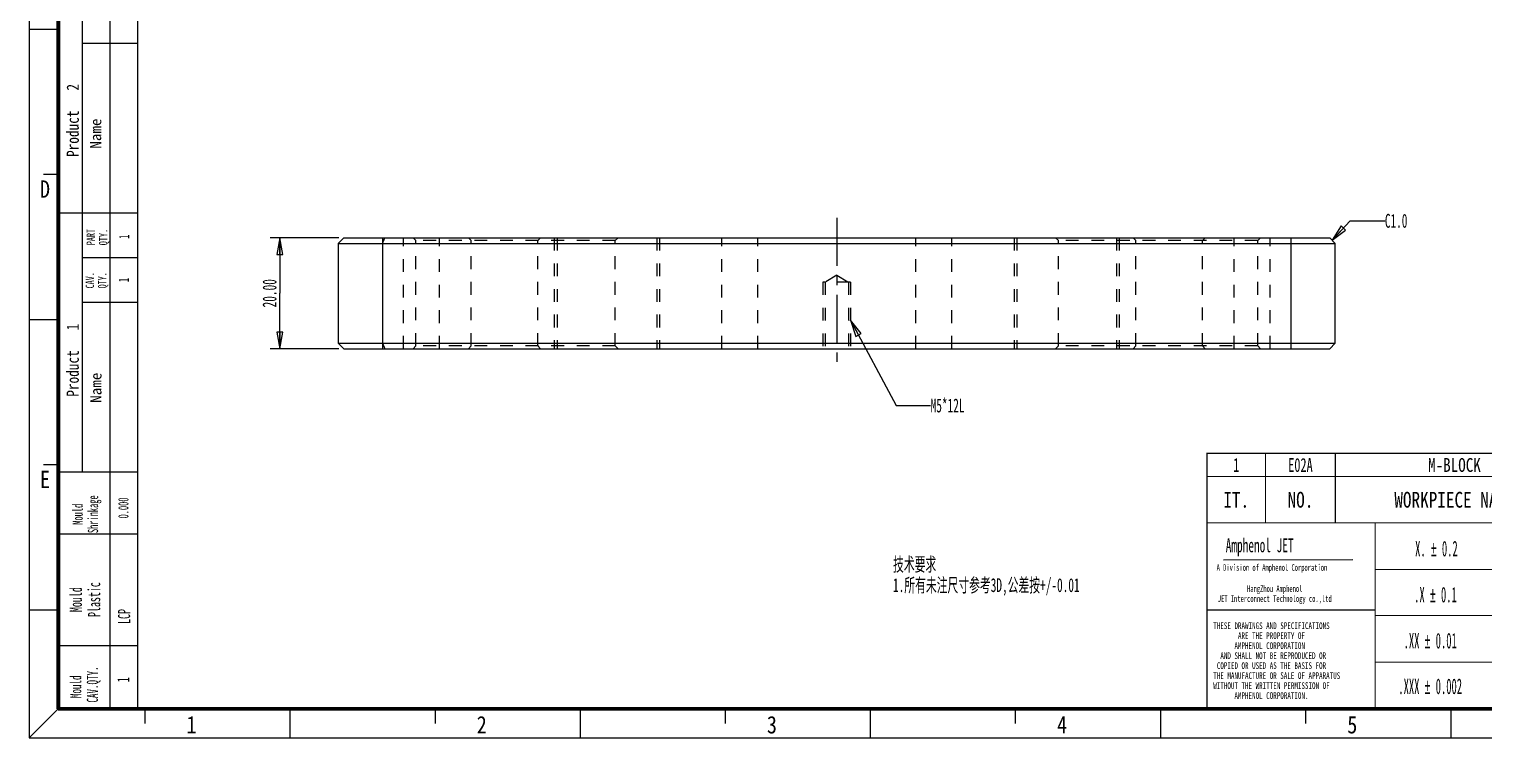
# Model space of a CAD drawing. Header units: millimetres. Extents: x 12 to 416, y 8 to 293.
# Drawn here: x 12.2 to 274.9, y 8.1 to 135.9 of the extents above; entities that cross this region are included whole.
import ezdxf

# ---------------------------------------------------------------- set-up
doc = ezdxf.new("R2010")
doc.units = ezdxf.units.MM
doc.header["$LTSCALE"] = 23.1
doc.linetypes.add('CENTER', pattern=[0.6, 0.375, -0.075, 0.075, -0.075])
doc.linetypes.add('HIDDEN', pattern=[0.2, 0.1, -0.1])
doc.layers.get('0').update_dxf_attribs({"linetype": 'CONTINUOUS'})
for name, color, linetype in [('AXIS', 7, 'CONTINUOUS'), ('DEFAULT_2', 4, 'HIDDEN'), ('DIM', 7, 'CONTINUOUS'), ('NOTE', 7, 'CONTINUOUS')]:
    doc.layers.add(name, color=color, linetype=linetype)
doc.styles.get("Standard").update_dxf_attribs({"font": 'txt', "width": 0.6})
doc.styles.add('TEXTSTYLE_10', font='txt')
doc.styles.add('TEXTSTYLE_11', font='txt', dxfattribs={"width": 0.6})
doc.styles.add('TEXTSTYLE_12', font='txt', dxfattribs={"width": 0.6})
doc.styles.add('TEXTSTYLE_3', font='txt', dxfattribs={"width": 0.65})
doc.styles.add('TEXTSTYLE_4', font='txt', dxfattribs={"width": 0.8})
doc.styles.add('TEXTSTYLE_5', font='txt', dxfattribs={"width": 0.85})
doc.styles.add('TEXTSTYLE_6', font='txt', dxfattribs={"width": 0.5})
doc.dimstyles.new('DIMSTYLE_8', dxfattribs={"dimtxt": 2.5, "dimasz": 3, "dimexe": 1.75, "dimexo": 0.875, "dimtad": 1, "dimzin": 0, "dimdsep": 46, "dimtxsty": 'Standard', "dimblk": 'CLOSED', "dimblk1": 'CLOSED', "dimblk2": 'CLOSED', "dimcen": 0.09, "dimadec": 0, "dimazin": 0, "dimtp": 0.2, "dimtm": 0.2, "dimtfac": 1, "dimtofl": 0, "dimtmove": 0, "dimatfit": 3, "dimldrblk": 'CLOSED', "dimfxl": 0, "dimtolj": 1, "dimtzin": 0, "dimarcsym": 0})
doc.dimstyles.get("Standard").update_dxf_attribs({"dimtxt": 2.5, "dimasz": 3, "dimexe": 1.75, "dimexo": 0.875, "dimtad": 1, "dimdec": 3, "dimzin": 0, "dimdsep": 46, "dimtxsty": 'Standard', "dimblk": 'CLOSED', "dimblk1": 'CLOSED', "dimblk2": 'CLOSED', "dimcen": 0.09, "dimadec": 0, "dimazin": 0, "dimtol": 1, "dimtp": 0.001, "dimtm": 0.001, "dimtfac": 1, "dimtdec": 3, "dimtofl": 0, "dimtmove": 0, "dimatfit": 3, "dimldrblk": 'CLOSED', "dimfxl": 0, "dimtolj": 1, "dimtzin": 0, "dimarcsym": 0})

# ---------------------------------------------------------------- blocks, each defined once
blk = doc.blocks.new('_CLOSED')
at = {"color": 0, "linetype": 'ByBlock'}
for p, q in [((0, 0), (-1, 0.183)), ((-1, 0.183), (-1, -0.183)), ((-1, -0.183), (0, 0)), ((-1, 0), (0, 0))]:
    blk.add_line(p, q, dxfattribs=at)
blk = doc.blocks.new('*D23')
at = {"layer": 'DIM', "color": 2, "linetype": 'Continuous'}
for p, q in [((68.15, 98.27), (55.74, 98.27)), ((57.49, 98.27), (57.49, 88.27)), ((57.49, 78.27), (57.49, 88.27)), ((68.15, 78.27), (55.74, 78.27))]:
    blk.add_line(p, q, dxfattribs=at)
at = {"layer": 'DIM', "color": 2, "linetype": 'Continuous', "xscale": 3, "yscale": 3, "zscale": 3}
for p, rotation in [((57.49, 98.27), 90), ((57.49, 78.27), 270)]:
    blk.add_blockref('_CLOSED', p, dxfattribs=dict(at, rotation=rotation))
at = {"layer": 'DIM', "color": 2, "linetype": 'Continuous', "insert": (54.36, 88.27), "char_height": 2.5, "width": 7.5, "attachment_point": 2, "rotation": 90, "line_spacing_factor": 0.9}
blk.add_mtext('20.00', dxfattribs=at)
blk = doc.blocks.new('*T31')
at = {"color": 2, "linetype": 'Continuous', "const_width": 0.2}
for points in [[(185.555, 46.06), (-0.1, 46.06)], [(0, 0), (0, 46.06)], [(10.58, 33.52), (10.58, 46.06)], [(23.18, 33.52), (23.18, 46.06)], [(66.18, 33.52), (66.18, 46.06)], [(77.58, 0), (77.58, 46.06)], [(97.58, 33.52), (97.58, 46.06)], [(117.58, 33.52), (117.58, 46.06)], [(160.315, 33.52), (160.315, 46.06)], [(185.455, 0), (185.455, 46.06)], [(185.455, 41.87), (0, 41.87)], [(185.455, 33.52), (0, 33.52)], [(30.36, 0), (30.36, 33.52)], [(54.89, 0), (54.89, 33.52)], [(122.72, 0), (122.72, 33.52)], [(77.58, 25.12), (30.36, 25.12)], [(185.455, 20.95), (77.58, 20.95)], [(77.58, 16.79), (30.36, 16.79)], [(122.72, 13.62), (77.58, 13.62)], [(185.455, 10.48), (122.72, 10.48)], [(147.745, 0), (147.745, 10.48)], [(160.315, 0), (160.315, 10.48)], [(172.885, 0), (172.885, 10.48)], [(77.58, 8.4), (30.36, 8.4)], [(122.72, 6.29), (77.58, 6.29)], [(185.455, 6.29), (147.745, 6.29)], [(185.555, 0), (-0.1, 0)]]:
    blk.add_lwpolyline(points, dxfattribs=at)
at = {"layer": 'NOTE', "color": 2, "linetype": 'Continuous', "line_spacing_factor": 0.9}
for s, insert, char_height, width, attachment_point, style in [('1', (5.29, 45.215), 2.5, 3.25, 2, 'TEXTSTYLE_3'), ('E02A', (16.88, 45.215), 2.5, 13, 2, 'TEXTSTYLE_3'), ('M-BLOCK', (44.68, 45.215), 2.5, 28, 2, 'TEXTSTYLE_4'), ('1', (71.88, 45.215), 2.5, 3.25, 2, 'TEXTSTYLE_3'), ('SKD61', (87.58, 45.215), 2.5, 16.25, 2, 'TEXTSTYLE_3'), ('HRC52-53', (107.58, 45.215), 2.5, 26, 2, 'TEXTSTYLE_3'), ('180*97*20', (138.9475, 45.215), 2.5, 29.25, 2, 'TEXTSTYLE_3'), ('已备料 ', (172.885, 45.215), 2.5, 13, 2, 'TEXTSTYLE_3'), ('IT.', (5.29, 39.12), 2.85, 13.68, 2, 'TEXTSTYLE_4'), ('NO.', (16.88, 39.12), 2.85, 13.68, 2, 'TEXTSTYLE_4'), ('WORKPIECE NAME', (44.68, 39.12), 2.85, 63.84, 2, 'TEXTSTYLE_4'), ('QTY', (71.88, 39.12), 2.85, 13.68, 2, 'TEXTSTYLE_4'), ('MATERIAL', (87.58, 39.12), 2.85, 36.48, 2, 'TEXTSTYLE_4'), ('FINISH', (107.58, 39.12), 2.85, 27.36, 2, 'TEXTSTYLE_4'), ('FORMAL SIZE', (138.9475, 39.12), 2.85, 50.16, 2, 'TEXTSTYLE_4'), ('REMARK', (172.885, 39.12), 2.85, 27.36, 2, 'TEXTSTYLE_4'), ('PART NO.:\\P    Y24N01B-701 ', (78.7175, 30.985), 3, 62.4, 1, 'TEXTSTYLE_3'), ('PART NAME:  \\P    ', (123.8575, 30.985), 3, 46.8, 1, 'TEXTSTYLE_3'), ('APPD:  ', (78.7175, 18.535), 2.5, 22.75, 1, 'TEXTSTYLE_3'), ('DRAWING NO.:   \\P          SMX0100 - E02A', (123.8575, 19.2775), 2.85, 88.92, 1, 'TEXTSTYLE_3'), (' \\P \\P \\P \\P \\P \\P \\P \\P \\PTHESE DRAWINGS AND SPECIFICATIONS\\P       ARE THE PROPERTY OF\\P      AMPHENOL CORPORATION\\P  AND SHALL NOT BE REPRODUCED OR\\P COPIED OR USED AS THE BASIS FOR\\PTHE MANUFACTURE OR SALE OF APPARATUS\\PWITHOUT THE WRITTEN PERMISSION OF\\P      AMPHENOL CORPORATION. ', (1.1375, 31.77), 1.2, 56.16, 1, 'TEXTSTYLE_3'), ('CHKD:', (78.7175, 11.205), 2.5, 16.25, 1, 'TEXTSTYLE_3'), ('SCALE', (154.03, 9.635), 2.5, 16.25, 2, 'TEXTSTYLE_3'), ('SHEET', (166.6, 9.635), 2.5, 16.25, 2, 'TEXTSTYLE_3'), ('REV.', (179.17, 9.635), 2.5, 13, 2, 'TEXTSTYLE_3'), ('DR: wangfei   2018.01.30', (78.7175, 4.57), 2.85, 88.92, 1, 'TEXTSTYLE_3'), ('1:1', (154.03, 4.395), 2.5, 9.75, 2, 'TEXTSTYLE_3'), ('1/1', (166.6, 4.395), 2.5, 9.75, 2, 'TEXTSTYLE_3'), ('A', (179.17, 4.395), 2.5, 3.25, 2, 'TEXTSTYLE_3')]:
    blk.add_mtext(s, dxfattribs=dict(at, insert=insert, char_height=char_height, width=width, attachment_point=attachment_point, style=style))
blk = doc.blocks.new('*T32')
at = {"color": 0, "linetype": 'ByBlock', "lineweight": -2}
for p, q in [((0, 0), (14.105, 0)), ((0, 0), (0, -135.975)), ((4.095, 0), (4.095, -93.45)), ((9.1, 0), (9.1, -135.975)), ((14.105, 0), (14.105, -135.975)), ((4.095, -8.05), (14.105, -8.05)), ((4.095, -16.1), (14.105, -16.1)), ((0, -46.725), (14.105, -46.725)), ((4.095, -54.775), (14.105, -54.775)), ((4.095, -62.825), (14.105, -62.825)), ((0, -93.45), (14.105, -93.45)), ((0, -104.65), (14.105, -104.65)), ((0, -124.775), (14.105, -124.775)), ((0, -135.975), (14.105, -135.975))]:
    blk.add_line(p, q, dxfattribs=at)

msp = doc.modelspace()

# ---------------------------------------------------------------- linework, layer by layer
at = {"color": 7, "linetype": 'Continuous'}
for p, q in [((12.216, 293.0561), (12.216, 8.0571)), ((17.4472, 135.8892), (12.2082, 135.8892)), ((17.4472, 109.6945), (14.8277, 109.6945)), ((68.0279, 97.2724), (69.0279, 98.2724)), ((68.0279, 97.2724), (68.0279, 79.2724)), ((68.0279, 97.2724), (248.0279, 97.2724)), ((69.0279, 98.2724), (247.0279, 98.2724)), ((76.0279, 97.2724), (76.4421, 98.2724)), ((76.0279, 97.2724), (76.0279, 79.2724)), ((240.0279, 98.2724), (240.0279, 78.2724)), ((248.0279, 97.2724), (247.0279, 98.2724)), ((248.0279, 79.2724), (248.0279, 97.2724)), ((17.4472, 83.4997), (12.2082, 83.4997)), ((68.0279, 79.2724), (69.0279, 78.2724)), ((68.0279, 79.2724), (248.0279, 79.2724)), ((76.0279, 79.2724), (76.4421, 78.2724)), ((247.0279, 78.2724), (248.0279, 79.2724)), ((69.0279, 78.2724), (247.0279, 78.2724)), ((17.4472, 57.305), (14.8277, 57.305)), ((227.8694, 40.194), (251.1874, 40.216)), ((17.4472, 31.1103), (12.2082, 31.1103)), ((224.8661, 31.1631), (255.2501, 31.1631)), ((17.4472, 13.2978), (12.2082, 8.0589)), ((33.164, 10.6784), (33.164, 13.2978)), ((59.3588, 8.0589), (59.3588, 13.2978)), ((85.5535, 10.6784), (85.5535, 13.2978)), ((111.7482, 8.0589), (111.7482, 13.2978)), ((137.943, 10.6784), (137.943, 13.2978)), ((164.1377, 8.0589), (164.1377, 13.2978)), ((190.3079, 10.6784), (190.3079, 13.2978)), ((216.5272, 8.0589), (216.5272, 13.2978)), ((242.7219, 10.6784), (242.7219, 13.2978)), ((268.9167, 8.0589), (268.9167, 13.2978)), ((12.216, 8.0571), (415.3445, 8.0571))]:
    msp.add_line(p, q, dxfattribs=at)
at = {"color": 7, "linetype": 'Continuous', "const_width": 0.7}
for points in [[(17.4472, 287.8187), (17.4472, 13.2978)], [(17.4472, 13.2978), (410.3683, 13.2978)]]:
    msp.add_lwpolyline(points, dxfattribs=at)
at = {"layer": 'AXIS', "color": 1, "linetype": 'CENTER'}
msp.add_line((158.0279, 101.8675), (158.0279, 74.6774), dxfattribs=at)
at = {"layer": 'DEFAULT_2', "color": 4, "linetype": 'HIDDEN'}
for p, q in [((76.0279, 98.2724), (76.0279, 97.2724)), ((79.7779, 78.2724), (79.7779, 98.2724)), ((82.0279, 97.7724), (81.5279, 98.2724)), ((82.0279, 78.7724), (82.0279, 97.7724)), ((118.0279, 97.7724), (82.0279, 97.7724)), ((86.2779, 78.2724), (86.2779, 98.2724)), ((92.0279, 97.7724), (91.5279, 98.2724)), ((92.0279, 78.7724), (92.0279, 97.7724)), ((104.0279, 97.7724), (104.5279, 98.2724)), ((104.0279, 78.7724), (104.0279, 97.7724)), ((107.0279, 98.2724), (107.0279, 78.2724)), ((107.5279, 98.2724), (107.5279, 78.2724)), ((118.0279, 97.7724), (118.5279, 98.2724)), ((118.0279, 78.7724), (118.0279, 97.7724)), ((125.5279, 98.2724), (125.5279, 78.2724)), ((126.0279, 98.2724), (126.0279, 78.2724)), ((137.2779, 78.2724), (137.2779, 98.2724)), ((143.7779, 78.2724), (143.7779, 98.2724)), ((172.2779, 78.2724), (172.2779, 98.2724)), ((178.7779, 78.2724), (178.7779, 98.2724)), ((190.0279, 98.2724), (190.0279, 78.2724)), ((190.5279, 98.2724), (190.5279, 78.2724)), ((198.0279, 97.7724), (197.5279, 98.2724)), ((234.0279, 97.7724), (198.0279, 97.7724)), ((198.0279, 78.7724), (198.0279, 97.7724)), ((208.5279, 98.2724), (208.5279, 78.2724)), ((209.0279, 98.2724), (209.0279, 78.2724)), ((212.0279, 97.7724), (211.5279, 98.2724)), ((212.0279, 78.7724), (212.0279, 97.7724)), ((224.0279, 97.7724), (224.5279, 98.2724)), ((224.0279, 78.7724), (224.0279, 97.7724)), ((229.7779, 78.2724), (229.7779, 98.2724)), ((234.0279, 97.7724), (234.5279, 98.2724)), ((234.0279, 78.7724), (234.0279, 97.7724)), ((236.2779, 78.2724), (236.2779, 98.2724)), ((155.5279, 90.2724), (155.5279, 78.2724)), ((160.5279, 90.2724), (155.5279, 90.2724)), ((158.0279, 91.5343), (155.9279, 90.2724)), ((155.9279, 90.2724), (155.9279, 78.2724)), ((158.0279, 91.5343), (160.1279, 90.2724)), ((160.1279, 90.2724), (160.1279, 78.2724)), ((160.5279, 90.2724), (160.5279, 78.2724)), ((248.0279, 89.071), (247.9279, 89.071)), ((247.9279, 89.071), (247.9279, 83.071)), ((248.0279, 88.9433), (247.9279, 88.9433)), ((248.0279, 88.688), (247.9279, 88.688)), ((248.0279, 88.5604), (247.9279, 88.5604)), ((248.0279, 88.4327), (247.9279, 88.4327)), ((248.0279, 88.305), (247.9279, 88.305)), ((248.0279, 88.1774), (247.9279, 88.1774)), ((248.0279, 88.0497), (247.9279, 88.0497)), ((248.0279, 87.9221), (247.9279, 87.9221)), ((248.0279, 87.7944), (247.9279, 87.7944)), ((248.0279, 87.6667), (247.9279, 87.6667)), ((248.0279, 87.5391), (247.9279, 87.5391)), ((248.0279, 87.4114), (247.9279, 87.4114)), ((248.0279, 87.2838), (247.9279, 87.2838)), ((248.0279, 87.1561), (247.9279, 87.1561)), ((248.0279, 86.9008), (247.9279, 86.9008)), ((248.0279, 86.7731), (247.9279, 86.7731)), ((248.0279, 86.6455), (247.9279, 86.6455)), ((248.0279, 86.5178), (247.9279, 86.5178)), ((248.0279, 86.3901), (247.9279, 86.3901)), ((248.0279, 86.2625), (247.9279, 86.2625)), ((248.0279, 86.1348), (247.9279, 86.1348)), ((248.0279, 86.0072), (247.9279, 86.0072)), ((248.0279, 85.8795), (247.9279, 85.8795)), ((248.0279, 85.7518), (247.9279, 85.7518)), ((248.0279, 85.6242), (247.9279, 85.6242)), ((248.0279, 85.4965), (247.9279, 85.4965)), ((248.0279, 85.3689), (247.9279, 85.3689)), ((248.0279, 85.2412), (247.9279, 85.2412)), ((248.0279, 85.1136), (247.9279, 85.1136)), ((248.0279, 84.9859), (247.9279, 84.9859)), ((248.0279, 84.8582), (247.9279, 84.8582)), ((248.0279, 84.7306), (247.9279, 84.7306)), ((248.0279, 84.6029), (247.9279, 84.6029)), ((248.0279, 84.4753), (247.9279, 84.4753)), ((248.0279, 84.3476), (247.9279, 84.3476)), ((248.0279, 84.2199), (247.9279, 84.2199)), ((248.0279, 84.0923), (247.9279, 84.0923)), ((248.0279, 83.9646), (247.9279, 83.9646)), ((248.0279, 83.837), (247.9279, 83.837)), ((248.0279, 83.7093), (247.9279, 83.7093)), ((248.0279, 83.5816), (247.9279, 83.5816)), ((248.0279, 83.454), (247.9279, 83.454)), ((248.0279, 83.1987), (247.9279, 83.1987)), ((248.0279, 83.071), (247.9279, 83.071)), ((76.0279, 79.2724), (76.0279, 78.2724)), ((82.0279, 78.7724), (81.5279, 78.2724)), ((118.0279, 78.7724), (82.0279, 78.7724)), ((92.0279, 78.7724), (91.5279, 78.2724)), ((104.0279, 78.7724), (104.5279, 78.2724)), ((118.0279, 78.7724), (118.5279, 78.2724)), ((198.0279, 78.7724), (197.5279, 78.2724)), ((234.0279, 78.7724), (198.0279, 78.7724)), ((212.0279, 78.7724), (211.5279, 78.2724)), ((224.0279, 78.7724), (224.5279, 78.2724)), ((234.0279, 78.7724), (234.5279, 78.2724))]:
    msp.add_line(p, q, dxfattribs=at)

# ---------------------------------------------------------------- block references
for name, p in [('*T32', (17.6874, 149.4981)), ('*T31', (224.8588, 13.3273))]:
    msp.add_blockref(name, p)

# ---------------------------------------------------------------- texts
at = {"color": 7, "linetype": 'Continuous', "char_height": 3.1434, "width": 2.671864, "line_spacing_factor": 0.9, "style": 'TEXTSTYLE_5'}
for s, insert, attachment_point in [('D', (14.1687, 108.6467), 1), ('E', (14.1687, 56.2572), 1), ('1', (41.5351, 12.0056), 2), ('2', (93.9246, 12.0056), 2), ('3', (146.3141, 12.0056), 2), ('4', (198.7036, 12.0056), 2), ('5', (251.093, 12.0056), 2)]:
    msp.add_mtext(s, dxfattribs=dict(at, insert=insert, attachment_point=attachment_point))
at = {"color": 2, "linetype": 'Continuous', "insert": (168.1778, 40.6183), "char_height": 2.5, "width": 34.5, "attachment_point": 1, "line_spacing_factor": 0.9}
msp.add_mtext('技术要求\\P1.所有未注尺寸参考3D,公差按+/-0.01', dxfattribs=at)
at = {"layer": 'NOTE', "color": 2, "linetype": 'Continuous', "attachment_point": 1, "rotation": 90, "line_spacing_factor": 0.9}
for s, insert, char_height, width, style in [('Product   2', (18.9854, 112.8633), 2.2, 19.36, 'TEXTSTYLE_4'), ('Name', (23.2268, 114.3599), 2, 8, 'TEXTSTYLE_10'), ('Product   1', (18.9854, 69.6069), 2.2, 19.36, 'TEXTSTYLE_4'), ('Name', (23.275, 68.5054), 2, 8, 'TEXTSTYLE_10')]:
    msp.add_mtext(s, dxfattribs=dict(at, insert=insert, char_height=char_height, width=width, style=style))
at = {"layer": 'NOTE', "color": 2, "linetype": 'Continuous', "char_height": 2.5, "attachment_point": 1, "line_spacing_factor": 0.9}
for s, insert, width in [('C1.0', (256.9678, 102.5971), 6), ('M5*12L', (174.9694, 69.2863), 9)]:
    msp.add_mtext(s, dxfattribs=dict(at, insert=insert, width=width))
at = {"layer": 'NOTE', "color": 2, "linetype": 'Continuous', "attachment_point": 1, "rotation": 90, "line_spacing_factor": 0.9}
for s, insert, char_height, width in [('PART\\PQTY.', (22.5776, 96.9383), 1.5, 3.6), ('1', (28.4307, 98.0746), 1.85, 1.11), ('CAV.\\PQTY.', (22.4161, 89.1426), 1.5, 3.6), ('1', (28.3738, 90.2926), 1.85, 1.11), ('  Mould\\PShrinkage', (20.0449, 45.0094), 1.85, 9.99), ('0.000', (28.2951, 47.6494), 1.85, 5.55), (' Mould\\PPlastic', (19.5416, 29.8584), 2.2, 9.24), ('LCP', (28.2576, 28.6051), 2.2, 3.96), (' Mould\\PCAV.QTY.', (19.6336, 14.4207), 2, 9.6), ('1', (28.1166, 18.1062), 2.2, 1.32)]:
    msp.add_mtext(s, dxfattribs=dict(at, insert=insert, char_height=char_height, width=width))
at = {"layer": 'NOTE', "color": 2, "linetype": 'Continuous', "attachment_point": 1, "line_spacing_factor": 0.9}
for s, insert, char_height, width, style in [('Amphenol JET', (228.2475, 44.0519), 2.5, 22.871747, 'TEXTSTYLE_11'), ('X. \\Fgdt;{\\Fgdt;`}\\Ftxt; 0.2', (262.4362, 43.6038), 2.8, 13.066667, 'TEXTSTYLE_6'), ('A Division of Amphenol Corporation', (226.6011, 39.398), 1.2, 26.520446, 'TEXTSTYLE_11'), ('         HangZhou Amphenol \\PJET Interconnect Technology co.,ltd', (226.8091, 35.5893), 1.2, 26.714063, 'TEXTSTYLE_12'), ('.X \\Fgdt;{\\Fgdt;`}\\Ftxt; 0.1', (262.265, 35.3061), 2.8, 13.066667, 'TEXTSTYLE_6'), ('.XX \\Fgdt;{\\Fgdt;`}\\Ftxt; 0.01', (260.3626, 26.9989), 2.8, 15.866667, 'TEXTSTYLE_6'), ('.XXX \\Fgdt;{\\Fgdt;`}\\Ftxt; 0.002', (259.4096, 18.7642), 2.8, 18.666667, 'TEXTSTYLE_6')]:
    msp.add_mtext(s, dxfattribs=dict(at, insert=insert, char_height=char_height, width=width, style=style))

# ---------------------------------------------------------------- dimensions: what is measured, and where the dimension line sits
at = {"layer": 'DIM', "color": 2, "linetype": 'Continuous'}
dim = msp.add_linear_dim(base=(57.4874, 98.2724), p1=(69.0279, 78.2724), p2=(69.0279, 98.2724), angle=90, dimstyle='DIMSTYLE_8', dxfattribs=at)
dim.commit()
dim.dimension.update_dxf_attribs({"geometry": '*D23', "text_midpoint": (57.4874, 88.2724), "dimtype": 160})

# ---------------------------------------------------------------- leaders
at = {"layer": 'NOTE', "color": 2, "linetype": 'Continuous', "annotation_type": 0, "has_hookline": 1, "hookline_direction": 1}
for points, text_width in [([(247.4423, 97.8581), (250.7178, 101.3471), (256.9678, 101.3471)], 3.7841), ([(160.5279, 83.4053), (168.7194, 68.0363), (174.9694, 68.0363)], 8.0166)]:
    msp.add_leader(points, dimstyle='Standard', override={"dimtad": 0}, dxfattribs=dict(at, text_width=text_width))

doc.saveas('drawing.dxf')
